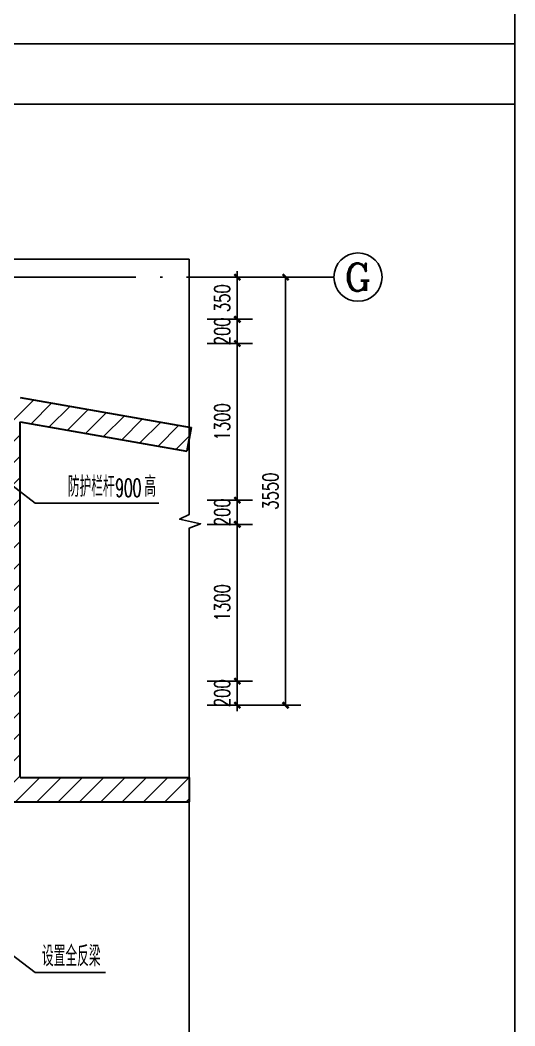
# Model space of a CAD drawing. Header units: millimetres. Extents: x 434053 to 1059003, y -2417481 to 936527.
# Drawn here: x 539526 to 543626, y -1775594 to -1767254 of the extents above; entities that cross this region are included whole.
import ezdxf
from ezdxf.enums import TextEntityAlignment as Align

# ---------------------------------------------------------------- set-up
doc = ezdxf.new("R2010")
doc.units = ezdxf.units.MM
doc.header["$LTSCALE"] = 1000
doc.header["$MEASUREMENT"] = 0
doc.linetypes.add('DOTE', pattern=[2.42, 2, -0.2, 0.02, -0.2])
doc.layers.get('Defpoints').update_dxf_attribs({"color": 6})
for name, color, linetype in [('A-ANNO-LEAD', 3, 'Continuous'), ('A-AXIS', 16, 'DOTE'), ('A-WALL-PATT', 8, 'Continuous'), ('AXIS', 3, 'Continuous'), ('AXIS_TEXT', 7, 'Continuous'), ('DIM_SYMB', 3, 'Continuous'), ('PUB_DIM', 83, 'Continuous')]:
    doc.layers.add(name, color=color, linetype=linetype)
doc.layers.add('A-ANNO-TEXT', color=7, linetype='Continuous', lineweight=25)
doc.layers.add('A-WALL', color=5, linetype='Continuous', lineweight=35)
doc.styles.add('_TCH_AXIS', font='COMPLEX', dxfattribs={"bigfont": 'GBCBIG'})
doc.styles.add('_TCH_DIM', font='SIMPLEX.shx', dxfattribs={"width": 0.8, "height": 3, "bigfont": 'GBCBIG.shx'})
doc.styles.add('_TCH_DIM_T3', font='SIMPLEX', dxfattribs={"width": 0.705882, "bigfont": 'GBCBIG'})
doc.styles.add('COMPLEX', font='COMPLEX')
doc.dimstyles.new('_TCH_ARCH&&50', dxfattribs={"dimtxt": 127.5, "dimasz": 50, "dimexe": 125, "dimexo": 150, "dimgap": 61.25, "dimtad": 1, "dimdec": 0, "dimzin": 0, "dimdsep": 46, "dimtxsty": '_TCH_DIM_T3', "dimblk": 'ARCHTICK', "dimcen": 0.09, "dimclrt": 7, "dimazin": 2, "dimtfac": 1, "dimtdec": 0, "dimtix": 1, "dimtmove": 2, "dimatfit": 3, "dimfxl": 1, "dimtolj": 1, "dimtzin": 0, "dimarcsym": 0})
pattern_1 = [(45, (-1713816.56, -1462893.01), (-88.388383, 88.388383), [])]

# ---------------------------------------------------------------- blocks, each defined once
blk = doc.blocks.new('_AXISO')
blk.add_circle((0, 0), 0.5)
at = {"layer": 'AXIS_TEXT', "style": 'COMPLEX', "width": 1.041667}
blk.add_attdef('A', text='', height=0.56, dxfattribs=at).set_placement((-0.25, -0.28), (0.25, -0.28), align=Align.FIT)
blk = doc.blocks.new('_ArchTick')
at = {"color": 0, "linetype": 'ByBlock', "const_width": 0.4}
blk.add_lwpolyline([(-0.5, -0.5), (0.5, 0.5)], dxfattribs=at)
blk = doc.blocks.new('*D2482')
at = {"layer": 'Defpoints', "color": 0, "transparency": 16777216}
for p in [(10800, 7350), (11600, 7350), (10800, 3800)]:
    blk.add_point(p, dxfattribs=at)
at = {"layer": 'PUB_DIM', "color": 0, "lineweight": -2, "transparency": 16777216}
for p, q in [((10950, 7350), (11725, 7350)), ((11600, 3800), (11600, 7350)), ((10950, 3800), (11725, 3800))]:
    blk.add_line(p, q, dxfattribs=at)
at = {"layer": 'PUB_DIM', "color": 0, "lineweight": -2, "transparency": 16777216, "xscale": 50, "yscale": 50, "zscale": 50}
for p, rotation in [((11600, 7350), 90), ((11600, 3800), 270)]:
    blk.add_blockref('_ArchTick', p, dxfattribs=dict(at, rotation=rotation))
at = {"layer": 'PUB_DIM', "color": 7, "transparency": 16777216, "insert": (11475, 5575), "char_height": 127.5, "attachment_point": 5, "rotation": 90, "style": '_TCH_DIM_T3'}
blk.add_mtext('\\A1;3550', dxfattribs=at)
blk = doc.blocks.new('*D2488')
at = {"layer": 'Defpoints', "color": 0, "transparency": 16777216}
for p in [(10800, 7350), (11200, 7350), (10800, 7000)]:
    blk.add_point(p, dxfattribs=at)
at = {"layer": 'PUB_DIM', "color": 0, "lineweight": -2, "transparency": 16777216}
for p, q in [((10950, 7350), (11325, 7350)), ((11200, 7350), (11200, 7400)), ((11200, 7000), (11200, 7350)), ((10950, 7000), (11325, 7000)), ((11200, 7000), (11200, 6950))]:
    blk.add_line(p, q, dxfattribs=at)
at = {"layer": 'PUB_DIM', "color": 0, "lineweight": -2, "transparency": 16777216, "xscale": 50, "yscale": 50, "zscale": 50}
for p, rotation in [((11200, 7350), 270), ((11200, 7000), 90)]:
    blk.add_blockref('_ArchTick', p, dxfattribs=dict(at, rotation=rotation))
at = {"layer": 'PUB_DIM', "color": 7, "transparency": 16777216, "insert": (11075, 7175), "char_height": 127.5, "attachment_point": 5, "rotation": 90, "style": '_TCH_DIM_T3'}
blk.add_mtext('\\A1;350', dxfattribs=at)
blk = doc.blocks.new('*D2489')
at = {"layer": 'Defpoints', "color": 0, "transparency": 16777216}
for p in [(10800, 7000), (11200, 7000), (10800, 6800)]:
    blk.add_point(p, dxfattribs=at)
at = {"layer": 'PUB_DIM', "color": 0, "lineweight": -2, "transparency": 16777216}
for p, q in [((11200, 7000), (11200, 7050)), ((10950, 7000), (11325, 7000)), ((11200, 6800), (11200, 7000)), ((10950, 6800), (11325, 6800)), ((11200, 6800), (11200, 6750))]:
    blk.add_line(p, q, dxfattribs=at)
at = {"layer": 'PUB_DIM', "color": 0, "lineweight": -2, "transparency": 16777216, "xscale": 50, "yscale": 50, "zscale": 50}
for p, rotation in [((11200, 7000), 270), ((11200, 6800), 90)]:
    blk.add_blockref('_ArchTick', p, dxfattribs=dict(at, rotation=rotation))
at = {"layer": 'PUB_DIM', "color": 7, "transparency": 16777216, "insert": (11075, 6900), "char_height": 127.5, "attachment_point": 5, "rotation": 90, "style": '_TCH_DIM_T3'}
blk.add_mtext('\\A1;200', dxfattribs=at)
blk = doc.blocks.new('*D2490')
at = {"layer": 'Defpoints', "color": 0, "transparency": 16777216}
for p in [(10800, 6800), (11200, 6800), (10800, 5500)]:
    blk.add_point(p, dxfattribs=at)
at = {"layer": 'PUB_DIM', "color": 0, "lineweight": -2, "transparency": 16777216}
for p, q in [((10950, 6800), (11325, 6800)), ((11200, 5500), (11200, 6800)), ((10950, 5500), (11325, 5500))]:
    blk.add_line(p, q, dxfattribs=at)
at = {"layer": 'PUB_DIM', "color": 0, "lineweight": -2, "transparency": 16777216, "xscale": 50, "yscale": 50, "zscale": 50}
for p, rotation in [((11200, 6800), 90), ((11200, 5500), 270)]:
    blk.add_blockref('_ArchTick', p, dxfattribs=dict(at, rotation=rotation))
at = {"layer": 'PUB_DIM', "color": 7, "transparency": 16777216, "insert": (11075, 6150), "char_height": 127.5, "attachment_point": 5, "rotation": 90, "style": '_TCH_DIM_T3'}
blk.add_mtext('\\A1;1300', dxfattribs=at)
blk = doc.blocks.new('*D2491')
at = {"layer": 'Defpoints', "color": 0, "transparency": 16777216}
for p in [(10800, 5500), (11200, 5500), (10800, 5300)]:
    blk.add_point(p, dxfattribs=at)
at = {"layer": 'PUB_DIM', "color": 0, "lineweight": -2, "transparency": 16777216}
for p, q in [((11200, 5500), (11200, 5550)), ((10950, 5500), (11325, 5500)), ((11200, 5300), (11200, 5500)), ((10950, 5300), (11325, 5300)), ((11200, 5300), (11200, 5250))]:
    blk.add_line(p, q, dxfattribs=at)
at = {"layer": 'PUB_DIM', "color": 0, "lineweight": -2, "transparency": 16777216, "xscale": 50, "yscale": 50, "zscale": 50}
for p, rotation in [((11200, 5500), 270), ((11200, 5300), 90)]:
    blk.add_blockref('_ArchTick', p, dxfattribs=dict(at, rotation=rotation))
at = {"layer": 'PUB_DIM', "color": 7, "transparency": 16777216, "insert": (11075, 5400), "char_height": 127.5, "attachment_point": 5, "rotation": 90, "style": '_TCH_DIM_T3'}
blk.add_mtext('\\A1;200', dxfattribs=at)
blk = doc.blocks.new('*D2492')
at = {"layer": 'Defpoints', "color": 0, "transparency": 16777216}
for p in [(10800, 5300), (11200, 5300), (10800, 4000)]:
    blk.add_point(p, dxfattribs=at)
at = {"layer": 'PUB_DIM', "color": 0, "lineweight": -2, "transparency": 16777216}
for p, q in [((10950, 5300), (11325, 5300)), ((11200, 4000), (11200, 5300)), ((10950, 4000), (11325, 4000))]:
    blk.add_line(p, q, dxfattribs=at)
at = {"layer": 'PUB_DIM', "color": 0, "lineweight": -2, "transparency": 16777216, "xscale": 50, "yscale": 50, "zscale": 50}
for p, rotation in [((11200, 5300), 90), ((11200, 4000), 270)]:
    blk.add_blockref('_ArchTick', p, dxfattribs=dict(at, rotation=rotation))
at = {"layer": 'PUB_DIM', "color": 7, "transparency": 16777216, "insert": (11075, 4650), "char_height": 127.5, "attachment_point": 5, "rotation": 90, "style": '_TCH_DIM_T3'}
blk.add_mtext('\\A1;1300', dxfattribs=at)
blk = doc.blocks.new('*D2493')
at = {"layer": 'Defpoints', "color": 0, "transparency": 16777216}
for p in [(10800, 4000), (11200, 4000), (10800, 3800)]:
    blk.add_point(p, dxfattribs=at)
at = {"layer": 'PUB_DIM', "color": 0, "lineweight": -2, "transparency": 16777216}
for p, q in [((11200, 4000), (11200, 4050)), ((10950, 4000), (11325, 4000)), ((11200, 3800), (11200, 4000)), ((10950, 3800), (11325, 3800)), ((11200, 3800), (11200, 3750))]:
    blk.add_line(p, q, dxfattribs=at)
at = {"layer": 'PUB_DIM', "color": 0, "lineweight": -2, "transparency": 16777216, "xscale": 50, "yscale": 50, "zscale": 50}
for p, rotation in [((11200, 4000), 270), ((11200, 3800), 90)]:
    blk.add_blockref('_ArchTick', p, dxfattribs=dict(at, rotation=rotation))
at = {"layer": 'PUB_DIM', "color": 7, "transparency": 16777216, "insert": (11075, 3900), "char_height": 127.5, "attachment_point": 5, "rotation": 90, "style": '_TCH_DIM_T3'}
blk.add_mtext('\\A1;200', dxfattribs=at)
blk = doc.blocks.new('asgsdfgf')
blk.add_line((0, 4500), (14325, 4500))
blk.add_lwpolyline([(0, 15850), (14325, 15850), (14325, 4000), (0, 4000)], close=True)
blk = doc.blocks.new('gdfgsdfgfgfgh')
at = {"layer": 'A-AXIS'}
blk.add_line((1100, 7350), (10800, 7350), dxfattribs=at)
at = {"layer": 'AXIS'}
blk.add_line((10800, 7350), (12000, 7350), dxfattribs=at)
at = {"layer": 'DIM_SYMB'}
blk.add_lwpolyline([(10800, 7500), (9113.4, 7500), (9075.2, 7395), (9038.2, 7605), (9000.9, 7500), (1100, 7500), (1100, 5380.9), (1030.8, 5342.7), (1150.7, 5305.7), (1100, 5268.4), (1100, -200), (9000.9, -200), (9038.2, -106.3), (9070.8, -281), (9113.4, -200), (10800, -200), (10800, 5268.4), (10895, 5305.7), (10721.8, 5342.7), (10800, 5380.9), (10800, 7500)], dxfattribs=at)
at = {"layer": 'AXIS'}
ref = blk.add_blockref('_AXISO', (12200, 7350), dxfattribs=dict(at, xscale=400, yscale=400, zscale=400))
ref.add_attrib('A', 'G', dxfattribs={"layer": 'AXIS_TEXT', "height": 226.3, "style": '_TCH_AXIS', "width": 1.166667}).set_placement((12086.9, 7236.9), (12313.1, 7236.9), align=Align.FIT)
at = {"layer": 'PUB_DIM'}
for p1, p2, distance, picture, middle in [((10800, 7000), (10800, 7350), -400, '*D2488', (11075, 7175)), ((10800, 3800), (10800, 7350), -800, '*D2482', (11475, 5575)), ((10800, 6800), (10800, 7000), -400, '*D2489', (11075, 6900)), ((10800, 5500), (10800, 6800), -400, '*D2490', (11075, 6150)), ((10800, 5300), (10800, 5500), -400, '*D2491', (11075, 5400)), ((10800, 4000), (10800, 5300), -400, '*D2492', (11075, 4650)), ((10800, 3800), (10800, 4000), -400, '*D2493', (11075, 3900))]:
    dim = blk.add_aligned_dim(p1=p1, p2=p2, distance=distance, dimstyle='_TCH_ARCH&&50', dxfattribs=at)
    dim.commit()
    dim.dimension.update_dxf_attribs({"geometry": picture, "text_midpoint": middle})

msp = doc.modelspace()

# ---------------------------------------------------------------- hatches: boundary and pattern name
at = {"layer": 'A-WALL-PATT'}
h = msp.add_hatch(dxfattribs=at)
h.set_pattern_fill('普通砖', color=256, scale=50, style=0)
h.set_pattern_definition(pattern_1)
h.paths.add_polyline_path([(539459.3, -1770478.2), (539525.9, -1770585.6), (540908.6, -1770828.4), (540943.2, -1770631.4), (539525.9, -1770382.5)])
h = msp.add_hatch(dxfattribs=at)
h.set_pattern_fill('普通砖', color=256, scale=50, style=0)
h.set_pattern_definition(pattern_1)
h.paths.add_polyline_path([(539425.9, -1773601.9), (539525.9, -1773535.3), (539525.9, -1770585.6), (539459.3, -1770478.2), (539325.9, -1770466.5), (539325.9, -1773535.3)])
h = msp.add_hatch(dxfattribs=at)
h.set_pattern_fill('普通砖', color=256, scale=50, style=0)
h.set_pattern_definition(pattern_1)
h.paths.add_polyline_path([(539425.9, -1773601.9), (539425.9, -1773735.3), (540925.9, -1773735.3), (540925.9, -1773535.3), (539525.9, -1773535.3)])

# ---------------------------------------------------------------- linework, layer by layer
at = {"layer": 'A-ANNO-LEAD'}
for p, q in [((538979.4, -1770749.1), (539649.9, -1771259.3)), ((539649.9, -1771259.3), (540675.4, -1771259.3)), ((538979.4, -1774641.6), (539649.9, -1775151.7)), ((539649.9, -1775151.7), (540232.9, -1775151.7))]:
    msp.add_line(p, q, dxfattribs=at)
at = {"layer": 'A-WALL'}
for p, q in [((539525.9, -1770382.5), (540943.2, -1770631.4)), ((539525.9, -1770585.6), (540908.6, -1770828.4)), ((539525.9, -1773535.3), (539525.9, -1770585.6)), ((540943.2, -1770631.4), (540908.6, -1770828.4)), ((539525.9, -1773535.3), (540925.9, -1773535.3)), ((540925.9, -1773535.3), (540925.9, -1773735.3)), ((539425.9, -1773735.3), (540925.9, -1773735.3))]:
    msp.add_line(p, q, dxfattribs=at)

# ---------------------------------------------------------------- block references
for name, p in [('asgsdfgf', (529300.9, -1771951.3)), ('asgsdfgf', (529300.9, -1783801.3)), ('gdfgsdfgfgfgh', (530125.9, -1776735.3))]:
    msp.add_blockref(name, p)

# ---------------------------------------------------------------- texts
at = {"layer": 'A-ANNO-TEXT', "style": '_TCH_DIM'}
for s, height, width, p in [('防护栏杆', 168.79, 0.8, (539921.2, -1771206.8)), ('高', 168.8, 0.8, (540554.4, -1771206.8)), ('900', 148.75, 0.564706, (540314.4, -1771206.8)), ('设置全反梁', 168.79, 0.8, (539706.8, -1775099.2))]:
    msp.add_text(s, height=height, dxfattribs=dict(at, width=width)).set_placement(p)

doc.saveas('drawing.dxf')
